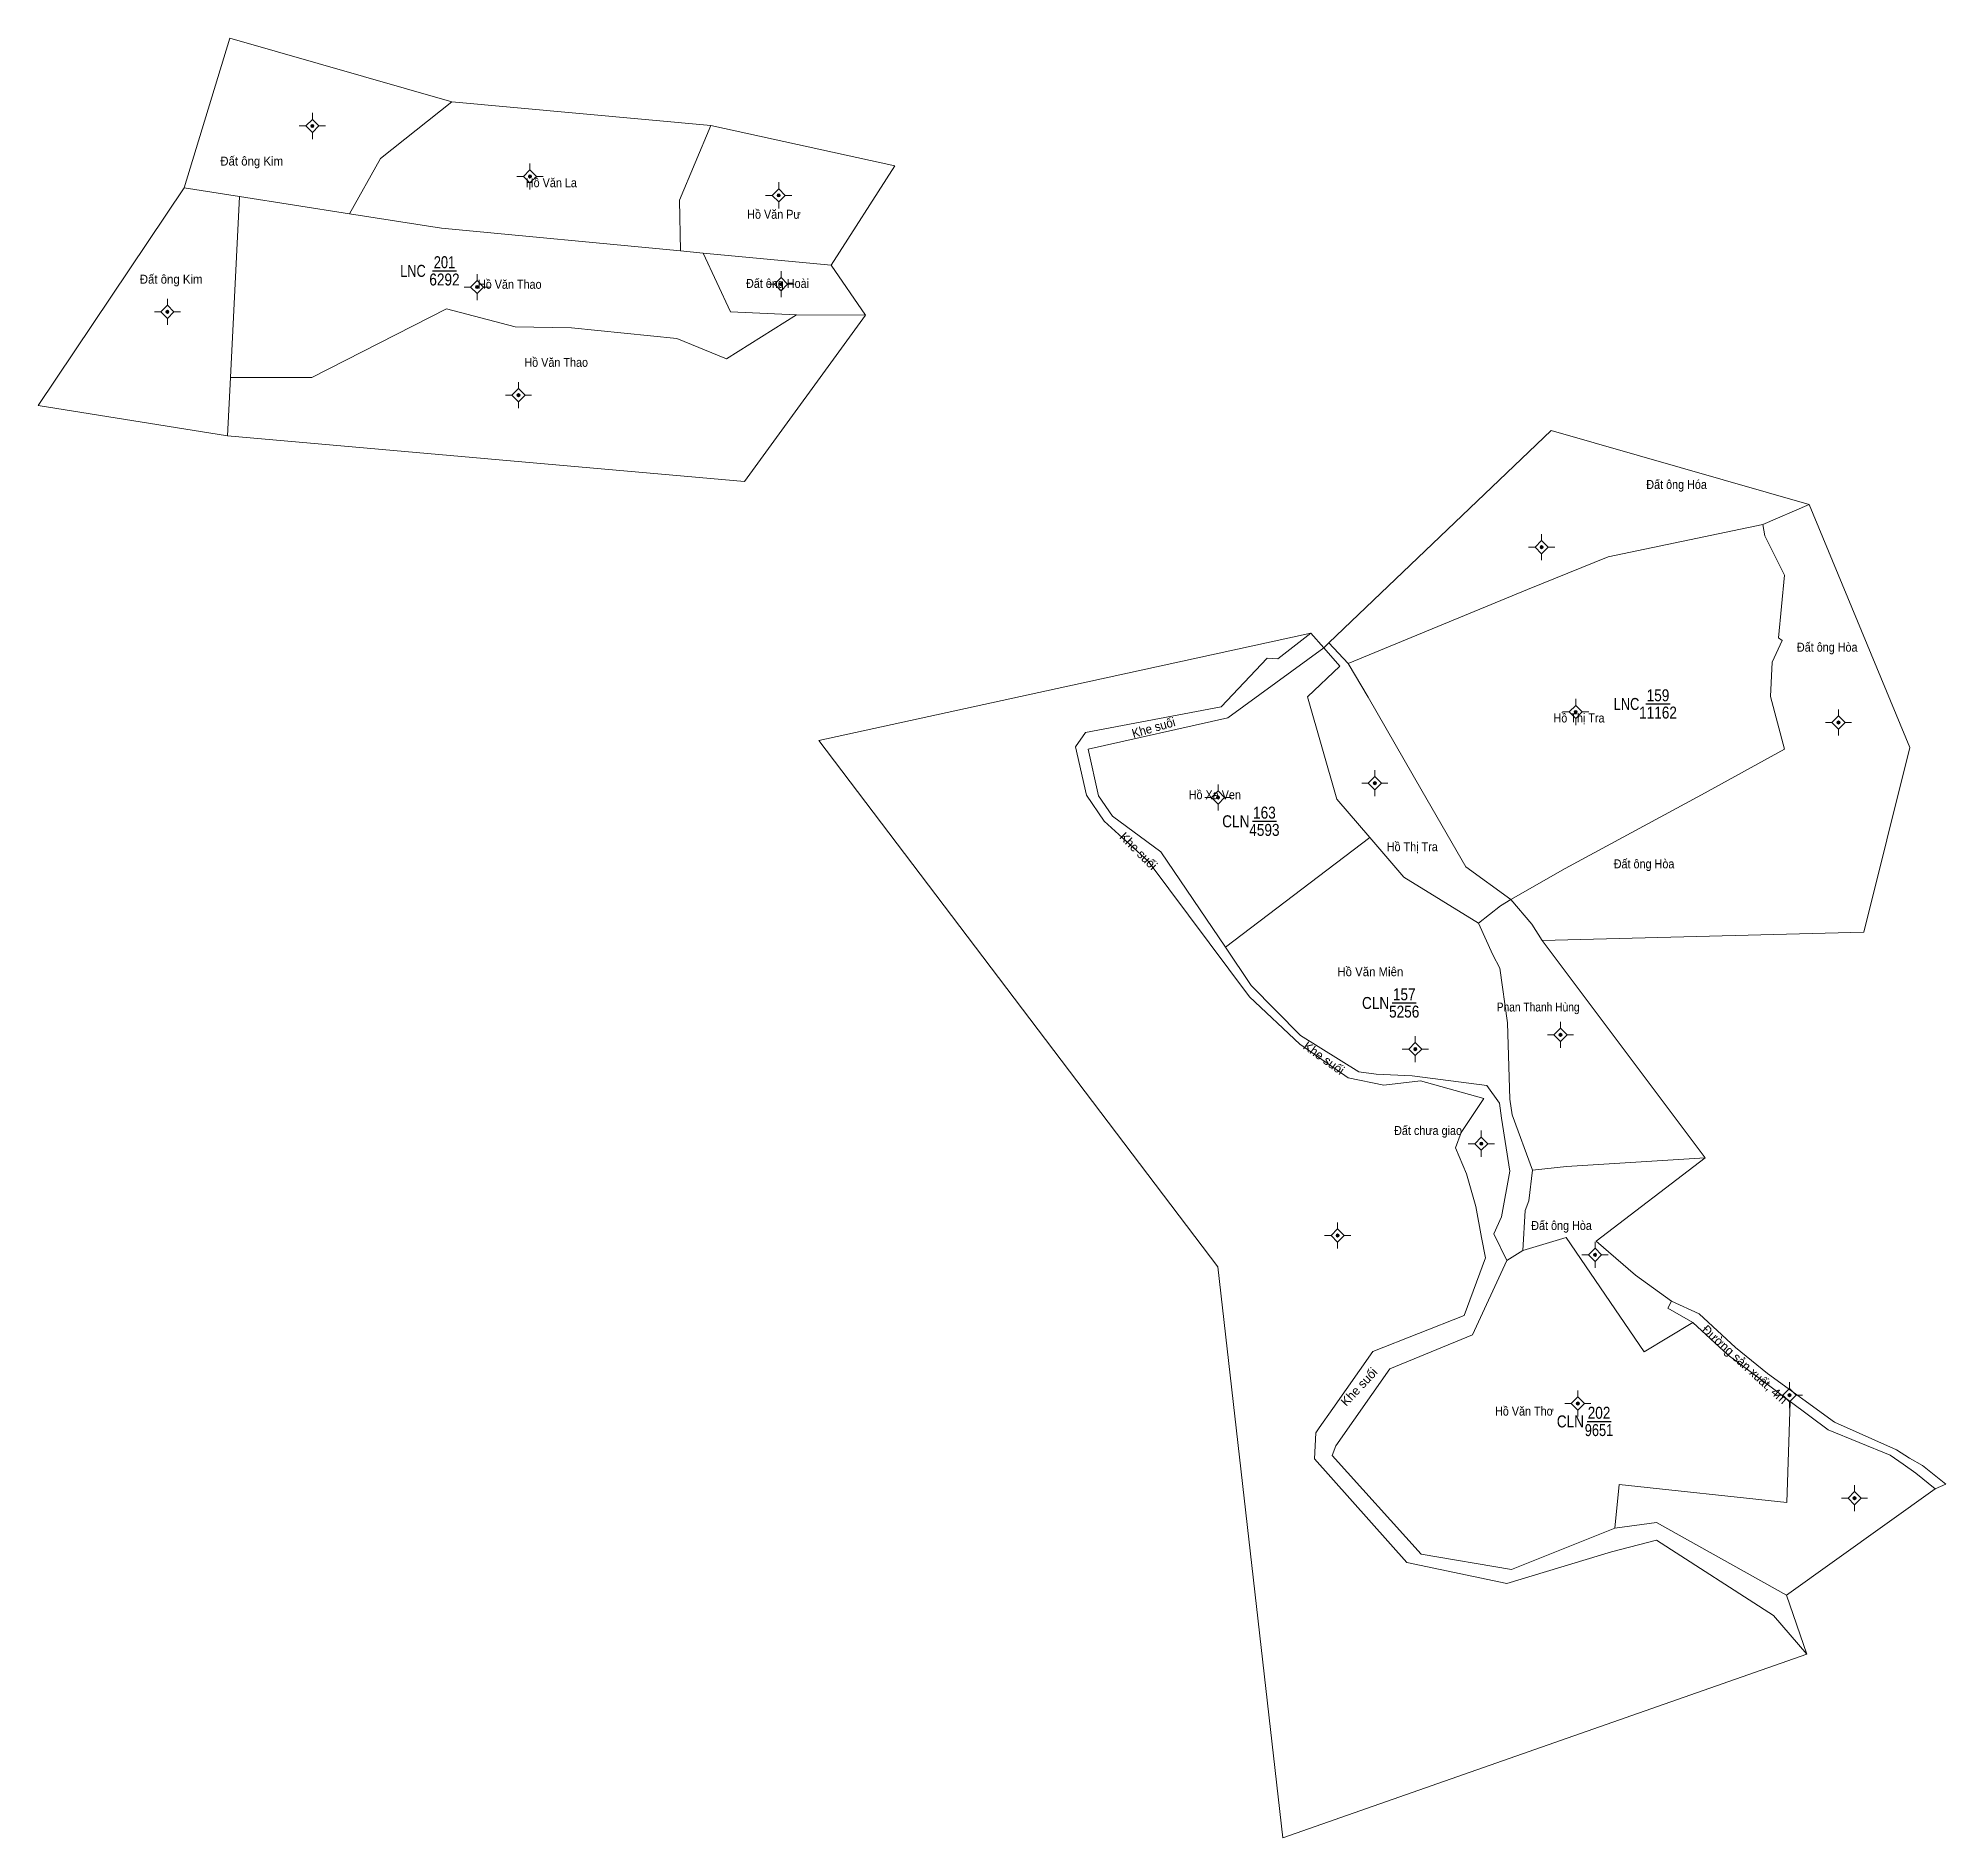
# Model space of a CAD drawing. Header units: metres. Extents: x 536240 to 536878, y 1849236 to 1849837.
import ezdxf
from ezdxf.enums import TextEntityAlignment as Align

# ---------------------------------------------------------------- set-up
doc = ezdxf.new("R2010")
doc.units = ezdxf.units.M
doc.header["$LTSCALE"] = 1.2
for name, color, linetype, lineweight in [('11', 7, 'Continuous', 13), ('6', 7, 'Continuous', 13), ('7', 7, 'Continuous', 25)]:
    doc.layers.add(name, color=color, linetype=linetype, lineweight=lineweight)
for name, color, linetype in [('2', 7, 'Continuous'), ('3', 7, 'Continuous'), ('4', 7, 'Continuous'), ('5', 7, 'Continuous')]:
    doc.layers.add(name, color=color, linetype=linetype)

msp = doc.modelspace()

# ---------------------------------------------------------------- hatches: boundary and pattern name
at = {"layer": '11'}
for points in [[(536332.454, 1849808.08, 1), (536331.404, 1849808.08, 1)], [(536405.184, 1849791.21, 1), (536404.134, 1849791.21, 1)], [(536488.324, 1849784.89, 1), (536487.274, 1849784.89, 1)], [(536387.514, 1849754.23, 1), (536386.464, 1849754.23, 1)], [(536489.094, 1849755.2, 1), (536488.044, 1849755.2, 1)], [(536284.014, 1849745.97, 1), (536282.964, 1849745.97, 1)], [(536401.364, 1849718.1, 1), (536400.314, 1849718.1, 1)], [(536743.294, 1849667.32, 1), (536742.244, 1849667.32, 1)], [(536754.684, 1849612.22, 1), (536753.634, 1849612.22, 1)], [(536842.534, 1849608.69, 1), (536841.484, 1849608.69, 1)], [(536687.564, 1849588.44, 1), (536686.514, 1849588.44, 1)], [(536635.164, 1849583.62, 1), (536634.114, 1849583.62, 1)], [(536749.604, 1849504.3, 1), (536748.554, 1849504.3, 1)], [(536701.094, 1849499.54, 1), (536700.044, 1849499.54, 1)], [(536723.124, 1849467.92, 1), (536722.074, 1849467.92, 1)], [(536675.134, 1849437.24, 1), (536674.084, 1849437.24, 1)], [(536761.154, 1849430.78, 1), (536760.104, 1849430.78, 1)], [(536755.404, 1849381.08, 1), (536754.354, 1849381.08, 1)], [(536826.154, 1849383.89, 1), (536825.104, 1849383.89, 1)], [(536847.894, 1849349.44, 1), (536846.844, 1849349.44, 1)]]:
    msp.add_hatch(color=256, dxfattribs=at).paths.add_polyline_path(points)

# ---------------------------------------------------------------- linework, layer by layer
for p, q in [((536329.74, 1849808.08), (536327.56, 1849808.08)), ((536331.93, 1849812.46), (536331.93, 1849810.27)), ((536336.31, 1849808.08), (536334.12, 1849808.08)), ((536331.93, 1849805.89), (536331.93, 1849803.7)), ((536404.66, 1849795.58), (536404.66, 1849793.4)), ((536402.47, 1849791.21), (536400.28, 1849791.21)), ((536404.66, 1849789.02), (536404.66, 1849786.84)), ((536409.04, 1849791.21), (536406.85, 1849791.21)), ((536487.8, 1849789.26), (536487.8, 1849787.08)), ((536485.61, 1849784.89), (536483.43, 1849784.89)), ((536487.8, 1849782.7), (536487.8, 1849780.52)), ((536492.18, 1849784.89), (536489.99, 1849784.89)), ((536386.99, 1849758.6), (536386.99, 1849756.42)), ((536488.57, 1849759.58), (536488.57, 1849757.39)), ((536384.8, 1849754.23), (536382.62, 1849754.23)), ((536386.99, 1849752.04), (536386.99, 1849749.86)), ((536391.36, 1849754.23), (536389.18, 1849754.23)), ((536486.38, 1849755.2), (536484.19, 1849755.2)), ((536488.57, 1849753.01), (536488.57, 1849750.82)), ((536492.94, 1849755.2), (536490.76, 1849755.2)), ((536281.3, 1849745.97), (536279.12, 1849745.97)), ((536283.49, 1849750.34), (536283.49, 1849748.16)), ((536287.86, 1849745.97), (536285.68, 1849745.97)), ((536283.49, 1849743.78), (536283.49, 1849741.6)), ((536400.84, 1849722.48), (536400.84, 1849720.29)), ((536398.65, 1849718.1), (536396.46, 1849718.1)), ((536400.84, 1849715.91), (536400.84, 1849713.72)), ((536405.22, 1849718.1), (536403.03, 1849718.1)), ((536742.77, 1849671.7), (536742.77, 1849669.51)), ((536740.58, 1849667.32), (536738.4, 1849667.32)), ((536742.77, 1849665.13), (536742.77, 1849662.94)), ((536747.14, 1849667.32), (536744.96, 1849667.32)), ((536751.97, 1849612.22), (536749.78, 1849612.22)), ((536754.16, 1849616.6), (536754.16, 1849614.41)), ((536758.54, 1849612.22), (536756.35, 1849612.22)), ((536842.01, 1849613.06), (536842.01, 1849610.88)), ((536754.16, 1849610.03), (536754.16, 1849607.84)), ((536839.82, 1849608.69), (536837.64, 1849608.69)), ((536842.01, 1849606.5), (536842.01, 1849604.32)), ((536846.38, 1849608.69), (536844.2, 1849608.69)), ((536687.04, 1849592.82), (536687.04, 1849590.63)), ((536634.64, 1849588), (536634.64, 1849585.81)), ((536684.85, 1849588.44), (536682.66, 1849588.44)), ((536687.04, 1849586.25), (536687.04, 1849584.06)), ((536691.42, 1849588.44), (536689.23, 1849588.44)), ((536632.45, 1849583.62), (536630.26, 1849583.62)), ((536634.64, 1849581.43), (536634.64, 1849579.24)), ((536639.02, 1849583.62), (536636.83, 1849583.62)), ((536749.08, 1849508.68), (536749.08, 1849506.49)), ((536700.57, 1849503.92), (536700.57, 1849501.73)), ((536746.89, 1849504.3), (536744.7, 1849504.3)), ((536749.08, 1849502.11), (536749.08, 1849499.92)), ((536753.45, 1849504.3), (536751.27, 1849504.3)), ((536698.38, 1849499.54), (536696.19, 1849499.54)), ((536700.57, 1849497.35), (536700.57, 1849495.16)), ((536704.94, 1849499.54), (536702.76, 1849499.54)), ((536722.6, 1849472.3), (536722.6, 1849470.11)), ((536720.41, 1849467.92), (536718.22, 1849467.92)), ((536722.6, 1849465.73), (536722.6, 1849463.54)), ((536726.98, 1849467.92), (536724.79, 1849467.92)), ((536674.61, 1849441.62), (536674.61, 1849439.43)), ((536672.42, 1849437.24), (536670.24, 1849437.24)), ((536674.61, 1849435.05), (536674.61, 1849432.86)), ((536678.98, 1849437.24), (536676.8, 1849437.24)), ((536760.63, 1849435.16), (536760.63, 1849432.97)), ((536758.44, 1849430.78), (536756.26, 1849430.78)), ((536760.63, 1849428.59), (536760.63, 1849426.4)), ((536765, 1849430.78), (536762.82, 1849430.78)), ((536825.63, 1849388.26), (536825.63, 1849386.08)), ((536752.69, 1849381.08), (536750.5, 1849381.08)), ((536754.88, 1849385.46), (536754.88, 1849383.27)), ((536759.26, 1849381.08), (536757.07, 1849381.08)), ((536823.44, 1849383.89), (536821.26, 1849383.89)), ((536825.63, 1849381.7), (536825.63, 1849379.52)), ((536830, 1849383.89), (536827.82, 1849383.89)), ((536754.88, 1849378.89), (536754.88, 1849376.7)), ((536845.18, 1849349.44), (536843, 1849349.44)), ((536847.37, 1849353.82), (536847.37, 1849351.63)), ((536851.74, 1849349.44), (536849.56, 1849349.44)), ((536847.37, 1849347.25), (536847.37, 1849345.06))]:
    msp.add_line(p, q, dxfattribs=at)
for points in [[(536331.93, 1849810.27), (536329.74, 1849808.08), (536331.93, 1849805.89), (536334.12, 1849808.08)], [(536404.66, 1849793.4), (536402.47, 1849791.21), (536404.66, 1849789.02), (536406.85, 1849791.21)], [(536487.8, 1849787.08), (536485.61, 1849784.89), (536487.8, 1849782.7), (536489.99, 1849784.89)], [(536488.57, 1849757.39), (536486.38, 1849755.2), (536488.57, 1849753.01), (536490.76, 1849755.2)], [(536386.99, 1849756.42), (536384.8, 1849754.23), (536386.99, 1849752.04), (536389.18, 1849754.23)], [(536283.49, 1849748.16), (536281.3, 1849745.97), (536283.49, 1849743.78), (536285.68, 1849745.97)], [(536400.84, 1849720.29), (536398.65, 1849718.1), (536400.84, 1849715.91), (536403.03, 1849718.1)], [(536742.77, 1849669.51), (536740.58, 1849667.32), (536742.77, 1849665.13), (536744.96, 1849667.32)], [(536754.16, 1849614.41), (536751.97, 1849612.22), (536754.16, 1849610.03), (536756.35, 1849612.22)], [(536842.01, 1849610.88), (536839.82, 1849608.69), (536842.01, 1849606.5), (536844.2, 1849608.69)], [(536634.64, 1849585.81), (536632.45, 1849583.62), (536634.64, 1849581.43), (536636.83, 1849583.62)], [(536687.04, 1849590.63), (536684.85, 1849588.44), (536687.04, 1849586.25), (536689.23, 1849588.44)], [(536749.08, 1849506.49), (536746.89, 1849504.3), (536749.08, 1849502.11), (536751.27, 1849504.3)], [(536700.57, 1849501.73), (536698.38, 1849499.54), (536700.57, 1849497.35), (536702.76, 1849499.54)], [(536722.6, 1849470.11), (536720.41, 1849467.92), (536722.6, 1849465.73), (536724.79, 1849467.92)], [(536674.61, 1849439.43), (536672.42, 1849437.24), (536674.61, 1849435.05), (536676.8, 1849437.24)], [(536760.63, 1849432.97), (536758.44, 1849430.78), (536760.63, 1849428.59), (536762.82, 1849430.78)], [(536754.88, 1849383.27), (536752.69, 1849381.08), (536754.88, 1849378.89), (536757.07, 1849381.08)], [(536825.63, 1849386.08), (536823.44, 1849383.89), (536825.63, 1849381.7), (536827.82, 1849383.89)], [(536847.37, 1849351.63), (536845.18, 1849349.44), (536847.37, 1849347.25), (536849.56, 1849349.44)]]:
    msp.add_lwpolyline(points, close=True, dxfattribs=at)
for centre in [(536331.929, 1849808.08), (536404.659, 1849791.21), (536487.799, 1849784.89), (536386.989, 1849754.23), (536488.569, 1849755.2), (536283.489, 1849745.97), (536400.839, 1849718.1), (536742.769, 1849667.32), (536754.159, 1849612.22), (536842.009, 1849608.69), (536687.039, 1849588.44), (536634.639, 1849583.62), (536749.079, 1849504.3), (536700.569, 1849499.54), (536722.599, 1849467.92), (536674.609, 1849437.24), (536760.629, 1849430.78), (536754.879, 1849381.08), (536825.629, 1849383.89), (536847.369, 1849349.44)]:
    msp.add_circle(centre, 0.525, dxfattribs=at)
at = {"layer": '6'}
for p, q in [((536378.56, 1849816.1), (536354.68, 1849797.17)), ((536344.34, 1849778.73), (536354.68, 1849797.17)), ((536307.63, 1849784.47), (536289.14, 1849787.44)), ((536455.02, 1849766.33), (536454.69, 1849783.33)), ((536505.38, 1849761.54), (536516.86, 1849744.8)), ((536493.73, 1849744.99), (536516.86, 1849744.8)), ((536816.66, 1849674.89), (536832.25, 1849681.56)), ((536816.66, 1849674.89), (536764.98, 1849664.12)), ((536764.98, 1849664.12), (536738.06, 1849653.13)), ((536738.06, 1849653.13), (536678.15, 1849628.38)), ((536675.38, 1849627.58), (536669.99, 1849633.66)), ((536671.55, 1849635.48), (536671.71, 1849635.31)), ((536637.11, 1849533.58), (536685.37, 1849570.24)), ((536685.37, 1849570.24), (536696.72, 1849556.97)), ((536729.09, 1849547.43), (536732.5, 1849549.55)), ((536721.69, 1849541.58), (536726.51, 1849531.04)), ((536637.11, 1849533.58), (536645.71, 1849520.83)), ((536739.73, 1849459.06), (536751.11, 1849460.29)), ((536797.49, 1849463.18), (536761.06, 1849435.38)), ((536736.52, 1849432.23), (536731.1, 1849428.85)), ((536784.99, 1849412.91), (536786.15, 1849415.26)), ((536793.28, 1849408.15), (536784.99, 1849412.91))]:
    msp.add_line(p, q, dxfattribs=at)
for points in [[(536289.14, 1849787.44), (536304.37, 1849837.43), (536378.56, 1849816.1)], [(536378.56, 1849816.1), (536465.12, 1849808.24), (536454.69, 1849783.33)], [(536465.12, 1849808.24), (536526.57, 1849794.77), (536505.38, 1849761.54)], [(536303.6, 1849704.51), (536240.29, 1849714.67), (536289.14, 1849787.44)], [(536303.6, 1849704.51), (536304.58, 1849723.99), (536307.63, 1849784.47), (536344.34, 1849778.73)], [(536344.34, 1849778.73), (536375.15, 1849773.92), (536455.02, 1849766.33)], [(536455.02, 1849766.33), (536462.57, 1849765.61), (536505.38, 1849761.54)], [(536462.57, 1849765.61), (536471.73, 1849745.99), (536493.73, 1849744.99)], [(536516.86, 1849744.8), (536476.36, 1849689.22), (536303.6, 1849704.51)], [(536493.73, 1849744.99), (536470.31, 1849730.23), (536453.79, 1849737.05), (536418.49, 1849740.57), (536399.73, 1849740.99), (536376.73, 1849746.99), (536331.73, 1849723.99), (536304.58, 1849723.99)], [(536671.71, 1849635.31), (536745.97, 1849706.26), (536832.25, 1849681.56)], [(536832.25, 1849681.56), (536865.88, 1849600.34), (536850.51, 1849538.59), (536742.98, 1849535.82)], [(536816.66, 1849674.89), (536817.38, 1849671.04), (536824, 1849657.97), (536821.99, 1849636.98), (536823.15, 1849636.08), (536819.79, 1849628.87), (536819.33, 1849617.42), (536823.95, 1849599.74), (536796.27, 1849584.47), (536750.7, 1849559.93), (536732.5, 1849549.55)], [(536665.69, 1849638.56), (536501.18, 1849602.7), (536634.58, 1849426.79), (536656.31, 1849235.92), (536831.46, 1849297.28)], [(536665.69, 1849638.56), (536654.66, 1849629.96), (536651.03, 1849630.24), (536635.64, 1849613.91), (536590.32, 1849605.36), (536587.02, 1849600.57), (536590.71, 1849584.36), (536596.57, 1849575.77), (536611.32, 1849562.41), (536645.12, 1849517.03), (536661.92, 1849501.2), (536678.13, 1849489.99), (536690.09, 1849487.5), (536702.26, 1849488.93), (536723.48, 1849483.06), (536715.94, 1849471.72), (536713.95, 1849466.51), (536717.62, 1849457.9), (536720.74, 1849446.98), (536722.7, 1849436.6), (536724.04, 1849429.83), (536716.85, 1849410.54), (536686.39, 1849398.47), (536672.96, 1849379.37)], [(536665.69, 1849638.56), (536669.99, 1849633.66), (536671.71, 1849635.31)], [(536669.99, 1849633.66), (536637.95, 1849610.21), (536591.21, 1849599.82), (536594.65, 1849584.24), (536599.35, 1849577.39), (536615.56, 1849565.5), (536637.11, 1849533.58)], [(536671.71, 1849635.31), (536678.14, 1849628.4), (536678.15, 1849628.38)], [(536685.37, 1849570.24), (536674.35, 1849583.13), (536664.54, 1849617.32), (536675.38, 1849627.58)], [(536678.15, 1849628.38), (536684.79, 1849617.19), (536702.83, 1849585.7)], [(536732.5, 1849549.55), (536717.41, 1849560.41), (536702.83, 1849585.7)], [(536696.72, 1849556.97), (536721.69, 1849541.58), (536729.09, 1849547.43)], [(536732.5, 1849549.55), (536739.47, 1849541.31), (536742.98, 1849535.82)], [(536742.98, 1849535.82), (536797.49, 1849463.18), (536751.11, 1849460.29)], [(536739.73, 1849459.06), (536732.92, 1849477.54), (536732.14, 1849482.86), (536731.43, 1849508.3), (536728.82, 1849526.56), (536726.51, 1849531.04)], [(536731.1, 1849428.85), (536726.78, 1849437.78), (536729.36, 1849443.52), (536732.14, 1849458.72), (536729.42, 1849476.41), (536728.74, 1849481.42), (536724.5, 1849487.4), (536699.48, 1849490.57), (536687.45, 1849491.12), (536681.68, 1849491.97), (536662.16, 1849504.09), (536645.71, 1849520.83)], [(536739.73, 1849459.06), (536738.53, 1849448.82), (536737.26, 1849445.56), (536736.52, 1849432.23)], [(536736.52, 1849432.23), (536751.02, 1849436.53), (536777.06, 1849398.39), (536793.28, 1849408.15)], [(536786.15, 1849415.26), (536774.12, 1849424), (536761.06, 1849435.38)], [(536731.1, 1849428.85), (536719.73, 1849404.07), (536692.08, 1849392.64), (536674, 1849366.9), (536672.74, 1849363.73), (536702.57, 1849330.69), (536732.74, 1849325.64), (536767.2, 1849339.4)], [(536786.15, 1849415.26), (536795.47, 1849411.1), (536807.54, 1849399.83), (536818.3, 1849391.1)], [(536825.83, 1849381.81), (536816.42, 1849388.84), (536805.18, 1849397.3), (536793.28, 1849408.15)], [(536877.88, 1849354.15), (536870.11, 1849360.41), (536865.69, 1849362.77), (536861.34, 1849365.56), (536840.62, 1849374.89), (536818.3, 1849391.1)], [(536767.2, 1849339.4), (536768.73, 1849353.99), (536824.73, 1849348.03), (536825.83, 1849381.81)], [(536874.28, 1849352.52), (536867.81, 1849357.84), (536863.65, 1849360.86), (536859.22, 1849363.82), (536838.52, 1849372.32), (536825.83, 1849381.81)], [(536831.46, 1849297.28), (536820.26, 1849310.23), (536781.19, 1849335.37), (536766.09, 1849331.48), (536731.11, 1849320.92), (536697.69, 1849327.93), (536666.9, 1849362.62), (536667.29, 1849371.3), (536668.46, 1849372.96), (536672.96, 1849379.37)], [(536877.88, 1849354.15), (536874.28, 1849352.52), (536824.63, 1849317.07), (536831.46, 1849297.28)], [(536767.2, 1849339.4), (536781.14, 1849341.3), (536824.63, 1849317.07)]]:
    msp.add_lwpolyline(points, dxfattribs=at)
at = {"layer": '7'}
for p, q in [((536372.05, 1849759.66), (536380.14, 1849759.66)), ((536777.64, 1849614.9), (536785.73, 1849614.9)), ((536646.12, 1849575.69), (536654.15, 1849575.69)), ((536692.85, 1849514.96), (536700.88, 1849514.96)), ((536757.96, 1849375.1), (536765.99, 1849375.1))]:
    msp.add_line(p, q, dxfattribs=at)

# ---------------------------------------------------------------- texts
at = {"layer": '2'}
for s, width, p in [('Đất ông Kim', 0.95, (536311.66, 1849794.84)), ('Hồ Văn La', 0.9, (536411.815, 1849787.61)), ('Hồ Văn Pư', 0.9, (536486.205, 1849777.06)), ('Đất ông Kim', 0.95, (536284.74, 1849755.37)), ('Hồ Văn Thao', 0.9, (536397.91, 1849753.66)), ('Đất ông Hoài', 0.9, (536487.4, 1849753.95)), ('Hồ Văn Thao', 0.9, (536413.43, 1849727.58)), ('Đất ông Hóa', 0.9, (536787.895, 1849686.76)), ('Đất ông Hòa', 0.9, (536838.235, 1849632.38)), ('Hồ Thị Tra', 0.9, (536755.275, 1849608.71)), ('Hồ Xa Ven', 0.9, (536633.555, 1849583.06)), ('Hồ Thị Tra', 0.9, (536699.545, 1849565.69)), ('Đất ông Hòa', 0.9, (536777.015, 1849559.96)), ('Hồ Văn Miên', 0.95, (536685.53, 1849523.91)), ('Phan Thanh Hùng', 0.85, (536741.61, 1849512.11)), ('Đất chưa giao', 0.9, (536704.83, 1849470.84)), ('Đất ông Hòa', 0.9, (536749.435, 1849439.09)), ('Hồ Văn Thơ', 0.9, (536737.01, 1849377.05))]:
    msp.add_text(s, height=3, dxfattribs=dict(at, width=width)).set_placement(p, align=Align.CENTER)
at = {"layer": '2', "width": 0.95}
msp.add_text('Khe suối', height=3, rotation=16.145, dxfattribs=at).set_placement((536613.483, 1849605.542), align=Align.CENTER)
at = {"layer": '2'}
for s, rotation, p in [('Khe suối', 315, (536606.969, 1849564.691)), ('Khe suối', 324.29, (536669.134, 1849495.326)), ('Đường sản xuất, 4m', 317.816, (536809.683, 1849393.038)), ('Khe suối', 46.848, (536682.857, 1849385.619))]:
    msp.add_text(s, height=3, rotation=rotation, dxfattribs=at).set_placement(p, align=Align.CENTER)
at = {"layer": '3'}
for s, width, p in [('LNC ', 0.8, (536371.03, 1849757.65)), ('LNC ', 0.8, (536776.63, 1849612.9)), ('CLN', 0.85, (536645.12, 1849573.69)), ('CLN', 0.85, (536691.84, 1849512.96)), ('CLN', 0.85, (536756.95, 1849373.1))]:
    msp.add_text(s, height=4, dxfattribs=dict(at, width=width)).set_placement(p, align=Align.RIGHT)
at = {"layer": '4'}
for s, width, p in [('201', 0.8, (536376.09, 1849760.54)), ('159', 0.85, (536781.675, 1849615.79)), ('163', 0.85, (536650.135, 1849576.58)), ('157', 0.85, (536696.86, 1849515.85)), ('202', 0.85, (536761.965, 1849375.99))]:
    msp.add_text(s, height=4, dxfattribs=dict(at, width=width)).set_placement(p, align=Align.CENTER)
at = {"layer": '5'}
for s, width, p in [('6292', 0.85, (536376.085, 1849754.76)), ('11162', 0.85, (536781.68, 1849610.01)), ('4593', 0.85, (536650.135, 1849570.8)), ('5256', 0.85, (536696.85, 1849510.07)), ('9651', 0.8, (536761.96, 1849370.21))]:
    msp.add_text(s, height=4, dxfattribs=dict(at, width=width)).set_placement(p, align=Align.CENTER)

doc.saveas('drawing.dxf')
